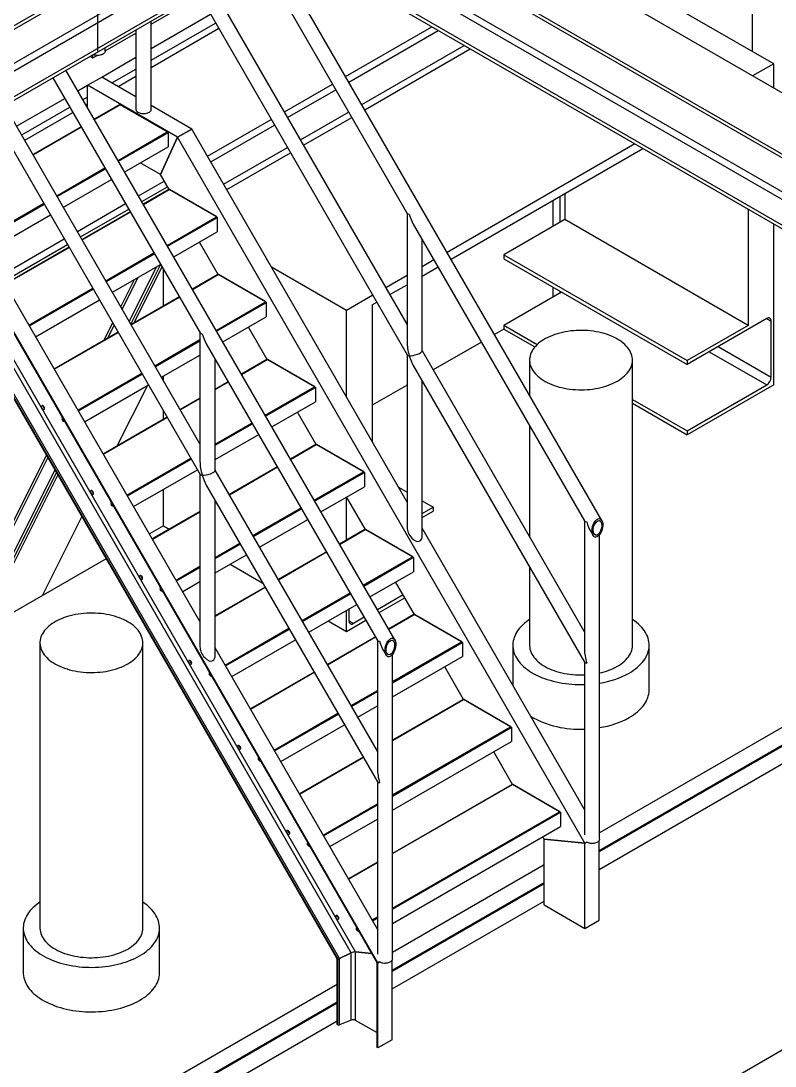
# Model space of a CAD drawing. Header units: inches. Extents: x -1490 to 2215, y -1057 to 1547.
# Drawn here: x -1146.5 to -1081.1, y 1241 to 1331.6 of the extents above; entities that cross this region are included whole.
import ezdxf

# ---------------------------------------------------------------- set-up
doc = ezdxf.new("R2010")
doc.units = ezdxf.units.IN
doc.header["$MEASUREMENT"] = 0

msp = doc.modelspace()

# ---------------------------------------------------------------- linework, layer by layer
at = {"color": 7, "linetype": 'Continuous', "lineweight": 25}
for p, q in [((-1252.66, 1270.188), (-989.617, 1422.04)), ((-1252.197, 1270.129), (-989.797, 1421.609)), ((-1141.993, 1206.918), (-880.017, 1358.154)), ((-1008.709, 1283.861), (-1118.489, 1347.236)), ((-1013.302, 1281.21), (-1123.081, 1344.584)), ((-1013.585, 1281.047), (-1123.081, 1344.258)), ((-1083.061, 1328.907), (-1083.061, 1343.242)), ((-1246.316, 1270.58), (-1123.081, 1341.722)), ((-1246.316, 1269.927), (-1122.798, 1341.232)), ((-1245.039, 1268.44), (-1120.872, 1340.12)), ((-1016.134, 1279.575), (-1120.872, 1340.038)), ((-1244.756, 1268.276), (-1120.967, 1339.738)), ((-1016.7, 1279.248), (-1121.154, 1339.548)), ((-1018.627, 1278.136), (-1123.081, 1338.436)), ((-1096.118, 1288.287), (-1124.609, 1337.635)), ((-1018.91, 1277.973), (-1123.081, 1338.109)), ((-1125.748, 1336.978), (-1112.987, 1314.876)), ((-1081.218, 1327.842), (-1095.478, 1336.075)), ((-1135.174, 1331.262), (-1131.547, 1333.356)), ((-1112.997, 1305.274), (-1129.347, 1333.594)), ((-1135.174, 1329.163), (-1130.024, 1332.136)), ((-1130.329, 1332.664), (-1112.987, 1302.628)), ((-1135.174, 1323.885), (-1135.174, 1331.536)), ((-1135.174, 1328.142), (-1129.582, 1331.37)), ((-1135.174, 1328.142), (-1129.582, 1331.37)), ((-1118.32, 1326.742), (-1110.855, 1331.051)), ((-1139.161, 1328.961), (-1136.489, 1330.503)), ((-1136.489, 1330.777), (-1136.489, 1323.885)), ((-1135.174, 1327.529), (-1129.317, 1330.911)), ((-1118.037, 1326.252), (-1110.289, 1330.725)), ((-1139.161, 1328.939), (-1139.161, 1329.235)), ((-1116.916, 1324.311), (-1108.048, 1329.431)), ((-1140.387, 1328.457), (-1140.387, 1328.527)), ((-1140.387, 1328.457), (-1140.21, 1328.355)), ((-1140.21, 1328.355), (-1140.21, 1328.629)), ((-1140.21, 1328.355), (-1139.854, 1328.56)), ((-1139.456, 1326.691), (-1136.489, 1328.403)), ((-1116.651, 1323.852), (-1107.517, 1329.124)), ((-1138.572, 1326.181), (-1136.489, 1327.383)), ((-1138.572, 1326.181), (-1136.489, 1327.383)), ((-1081.218, 1327.842), (-1083.056, 1326.781)), ((-1081.218, 1325.72), (-1081.218, 1327.842)), ((-1143.689, 1326.621), (-1130.928, 1304.519)), ((-1114.058, 1277.93), (-1142.55, 1327.278)), ((-1140.693, 1325.977), (-1139.456, 1326.691)), ((-1136.489, 1324.978), (-1139.456, 1326.691)), ((-1138.041, 1325.874), (-1136.489, 1326.77)), ((-1141.522, 1325.498), (-1140.693, 1325.977)), ((-1140.693, 1324.063), (-1140.693, 1325.977)), ((-1132.89, 1321.472), (-1140.693, 1325.977)), ((-1123.623, 1323.68), (-1119.459, 1326.084)), ((-1123.341, 1323.19), (-1119.176, 1325.594)), ((-1146.826, 1322.436), (-1142.661, 1324.841)), ((-1141.08, 1324.733), (-1140.693, 1324.956)), ((-1141.08, 1324.733), (-1140.693, 1324.956)), ((-1146.384, 1321.671), (-1142.219, 1324.075)), ((-1146.384, 1321.671), (-1142.219, 1324.075)), ((-1140.815, 1324.273), (-1140.693, 1324.343)), ((-1137.894, 1324.299), (-1140.096, 1323.028)), ((-1140.087, 1323.013), (-1137.865, 1324.296)), ((-1133.771, 1321.933), (-1137.865, 1324.296)), ((-1133.742, 1321.936), (-1137.836, 1324.299)), ((-1131.652, 1322.186), (-1135.174, 1324.219)), ((-1130.938, 1294.917), (-1147.288, 1323.237)), ((-1146.119, 1321.211), (-1141.954, 1323.616)), ((-1130.292, 1319.83), (-1124.762, 1323.023)), ((-1122.22, 1321.249), (-1118.055, 1323.653)), ((-1121.955, 1320.79), (-1117.79, 1323.194)), ((-1148.27, 1322.307), (-1130.928, 1292.271)), ((-1141.235, 1322.371), (-1145.4, 1319.966)), ((-1145.391, 1319.952), (-1141.226, 1322.356)), ((-1138.041, 1319.468), (-1133.771, 1321.933)), ((-1132.89, 1321.472), (-1131.652, 1322.186)), ((-1131.652, 1322.186), (-1132.89, 1321.472)), ((-1112.997, 1289.874), (-1131.652, 1322.186)), ((-1130.009, 1319.34), (-1124.479, 1322.533)), ((-1138, 1319.397), (-1133.73, 1321.862)), ((-1134.354, 1318.235), (-1132.89, 1321.472)), ((-1132.89, 1321.472), (-1134.354, 1318.235)), ((-1133.742, 1321.903), (-1133.73, 1321.909)), ((-1133.734, 1321.884), (-1133.709, 1321.898)), ((-1133.73, 1321.909), (-1133.73, 1321.886)), ((-1133.73, 1321.862), (-1133.689, 1321.886)), ((-1133.709, 1321.898), (-1133.689, 1321.886)), ((-1133.689, 1321.886), (-1133.689, 1320.647)), ((-1097.581, 1260.315), (-1132.89, 1321.472)), ((-1137.463, 1318.468), (-1133.689, 1320.647)), ((-1128.889, 1317.399), (-1123.359, 1320.592)), ((-1128.624, 1316.94), (-1123.094, 1320.132)), ((-1093.257, 1320.892), (-1109.522, 1311.503)), ((-1109.174, 1310.9), (-1092.561, 1320.49)), ((-1134.354, 1318.235), (-1136.111, 1319.249)), ((-1143.344, 1316.406), (-1139.18, 1318.811)), ((-1143.303, 1316.335), (-1139.139, 1318.74)), ((-1142.767, 1315.407), (-1138.602, 1317.811)), ((-1136.26, 1316.385), (-1134.03, 1317.673)), ((-1133.606, 1316.939), (-1134.354, 1318.235)), ((-1135.978, 1315.895), (-1133.747, 1317.183)), ((-1133.644, 1316.938), (-1135.846, 1315.667)), ((-1135.837, 1315.652), (-1133.615, 1316.935)), ((-1129.521, 1314.572), (-1133.615, 1316.935)), ((-1129.492, 1314.575), (-1133.586, 1316.938)), ((-1099.313, 1316.593), (-1099.313, 1314.339)), ((-1150.392, 1312.338), (-1144.483, 1315.749)), ((-1150.351, 1312.267), (-1144.442, 1315.678)), ((-1141.564, 1313.323), (-1137.399, 1315.727)), ((-1100.343, 1313.745), (-1100.343, 1315.998)), ((-1099.738, 1314.094), (-1099.738, 1316.347)), ((-1149.436, 1311.557), (-1143.906, 1314.749)), ((-1141.281, 1312.833), (-1137.116, 1315.238)), ((-1136.985, 1315.009), (-1141.15, 1312.605)), ((-1141.141, 1312.59), (-1136.976, 1314.995)), ((-1112.997, 1314.892), (-1112.997, 1303.737)), ((-1083.445, 1315.228), (-1083.445, 1305.179)), ((-1133.791, 1312.107), (-1129.521, 1314.572)), ((-1133.75, 1312.036), (-1129.48, 1314.501)), ((-1129.492, 1314.541), (-1129.48, 1314.548)), ((-1129.484, 1314.522), (-1129.459, 1314.536)), ((-1129.48, 1314.548), (-1129.48, 1314.525)), ((-1129.48, 1314.501), (-1129.439, 1314.525)), ((-1129.459, 1314.536), (-1129.439, 1314.525)), ((-1129.439, 1314.525), (-1129.439, 1313.286)), ((-1112.451, 1313.946), (-1097.61, 1288.242)), ((-1099.313, 1314.339), (-1104.603, 1311.286)), ((-1083.445, 1305.179), (-1099.313, 1314.339)), ((-1081.218, 1300.035), (-1081.218, 1313.942)), ((-1133.213, 1311.107), (-1129.439, 1313.286)), ((-1148.233, 1309.473), (-1142.703, 1312.666)), ((-1147.95, 1308.983), (-1142.42, 1312.176)), ((-1129.356, 1309.578), (-1130.983, 1312.395)), ((-1111.682, 1302.978), (-1111.682, 1312.615)), ((-1115.522, 1249.958), (-1150.831, 1311.115)), ((-1130.938, 1279.517), (-1149.593, 1311.829)), ((-1142.288, 1311.948), (-1147.818, 1308.755)), ((-1147.81, 1308.741), (-1142.28, 1311.933)), ((-1139.094, 1309.045), (-1134.93, 1311.45)), ((-1139.053, 1308.974), (-1134.889, 1311.379)), ((-1104.603, 1311.286), (-1088.734, 1302.125)), ((-1104.603, 1311.286), (-1104.603, 1310.948)), ((-1150.863, 1311.019), (-1115.621, 1249.977)), ((-1115.59, 1249.965), (-1150.859, 1311.052)), ((-1138.517, 1308.045), (-1134.352, 1310.45)), ((-1134.702, 1310.248), (-1137.065, 1305.53)), ((-1134.371, 1310.439), (-1136.939, 1305.312)), ((-1134.237, 1310.25), (-1136.682, 1305.369)), ((-1118.244, 1306.468), (-1124.744, 1310.221)), ((-1110.66, 1310.846), (-1111.682, 1310.256)), ((-1111.682, 1309.452), (-1110.312, 1310.243)), ((-1104.603, 1310.948), (-1088.734, 1301.788)), ((-1136.317, 1309.315), (-1137.68, 1306.595)), ((-1134.112, 1306.853), (-1134.112, 1310.033)), ((-1129.394, 1309.577), (-1131.596, 1308.306)), ((-1131.587, 1308.291), (-1129.365, 1309.574)), ((-1125.271, 1307.211), (-1129.365, 1309.574)), ((-1125.242, 1307.214), (-1129.336, 1309.577)), ((-1112.997, 1309.497), (-1114.825, 1308.441)), ((-1117.836, 1250.817), (-1151.243, 1308.681)), ((-1117.462, 1250.896), (-1150.988, 1308.965)), ((-1145.763, 1305.195), (-1140.233, 1308.388)), ((-1136.648, 1309.124), (-1137.806, 1306.813)), ((-1114.477, 1307.838), (-1112.997, 1308.693)), ((-1100.343, 1307.653), (-1100.343, 1308.489)), ((-1119.057, 1250.308), (-1152.295, 1307.878)), ((-1118.989, 1250.301), (-1152.267, 1307.94)), ((-1118.847, 1250.331), (-1152.17, 1308.048)), ((-1145.722, 1305.124), (-1140.192, 1308.317)), ((-1132.735, 1307.648), (-1136.9, 1305.244)), ((-1136.891, 1305.229), (-1132.726, 1307.633)), ((-1115.964, 1307.784), (-1118.244, 1306.468)), ((-1104.603, 1305.194), (-1099.619, 1308.071)), ((-1099.738, 1308.002), (-1099.738, 1308.14)), ((-1145.186, 1304.196), (-1139.656, 1307.388)), ((-1129.541, 1304.746), (-1125.271, 1307.211)), ((-1129.5, 1304.675), (-1125.23, 1307.14)), ((-1125.242, 1307.18), (-1125.23, 1307.187)), ((-1125.234, 1307.161), (-1125.209, 1307.175)), ((-1125.23, 1307.187), (-1125.23, 1307.163)), ((-1125.23, 1307.14), (-1125.189, 1307.163)), ((-1125.209, 1307.175), (-1125.189, 1307.163)), ((-1125.189, 1307.163), (-1125.189, 1305.925)), ((-1116.016, 1306.95), (-1115.616, 1307.181)), ((-1116.016, 1306.95), (-1116.016, 1295.104)), ((-1128.963, 1303.746), (-1125.189, 1305.925)), ((-1118.244, 1298.961), (-1118.244, 1306.468)), ((-1081.83, 1305.773), (-1088.734, 1301.788)), ((-1081.83, 1305.773), (-1081.441, 1305.548)), ((-1138.511, 1305.405), (-1139.281, 1303.869)), ((-1138.385, 1305.187), (-1138.95, 1304.06)), ((-1125.106, 1302.217), (-1126.733, 1305.034)), ((-1104.603, 1304.856), (-1105.414, 1304.388)), ((-1104.603, 1305.194), (-1101.711, 1303.525)), ((-1104.603, 1305.194), (-1104.603, 1304.856)), ((-1104.603, 1304.856), (-1101.92, 1303.308)), ((-1083.445, 1305.179), (-1088.734, 1302.125)), ((-1081.441, 1300.694), (-1081.441, 1305.548)), ((-1138.038, 1304.586), (-1143.568, 1301.394)), ((-1143.56, 1301.379), (-1138.03, 1304.572)), ((-1134.844, 1301.684), (-1130.938, 1303.939)), ((-1134.803, 1301.613), (-1130.938, 1303.845)), ((-1130.938, 1304.535), (-1130.938, 1293.38)), ((-1130.391, 1303.589), (-1115.551, 1277.885)), ((-1097.62, 1278.64), (-1111.682, 1302.997)), ((-1106.553, 1303.731), (-1110.717, 1301.326)), ((-1086.035, 1303.346), (-1081.441, 1300.694)), ((-1134.267, 1300.684), (-1130.938, 1302.606)), ((-1129.623, 1292.621), (-1129.623, 1302.258)), ((-1125.144, 1302.216), (-1127.346, 1300.944)), ((-1127.337, 1300.93), (-1125.115, 1302.213)), ((-1121.021, 1299.849), (-1125.115, 1302.213)), ((-1120.992, 1299.852), (-1125.086, 1302.216)), ((-1112.997, 1302.644), (-1112.997, 1287.686)), ((-1102.379, 1302.169), (-1102.379, 1299.133)), ((-1093.462, 1277.465), (-1093.462, 1302.169)), ((-1088.734, 1302.125), (-1088.734, 1301.788)), ((-1086.814, 1302.896), (-1081.83, 1300.019)), ((-1112.451, 1301.698), (-1097.61, 1275.994)), ((-1141.513, 1297.834), (-1135.983, 1301.027)), ((-1141.472, 1297.763), (-1135.942, 1300.956)), ((-1134.112, 1300.415), (-1134.112, 1300.774)), ((-1128.485, 1300.287), (-1129.623, 1299.63)), ((-1129.623, 1299.61), (-1128.476, 1300.272)), ((-1111.682, 1286.927), (-1111.682, 1300.367)), ((-1140.936, 1296.834), (-1135.406, 1300.027)), ((-1135.497, 1299.974), (-1138.13, 1294.719)), ((-1125.291, 1297.385), (-1121.021, 1299.849)), ((-1125.25, 1297.314), (-1120.98, 1299.778)), ((-1120.992, 1299.819), (-1120.98, 1299.826)), ((-1120.984, 1299.8), (-1120.959, 1299.814)), ((-1120.98, 1299.826), (-1120.98, 1299.802)), ((-1120.98, 1299.778), (-1120.939, 1299.802)), ((-1120.959, 1299.814), (-1120.939, 1299.802)), ((-1120.939, 1299.802), (-1120.939, 1298.564)), ((-1112.997, 1300.01), (-1116.016, 1298.267)), ((-1081.218, 1300.035), (-1088.734, 1295.696)), ((-1088.734, 1296.033), (-1081.83, 1300.019)), ((-1130.938, 1298.871), (-1132.65, 1297.883)), ((-1132.641, 1297.868), (-1130.938, 1298.851)), ((-1124.713, 1296.385), (-1120.939, 1298.564)), ((-1093.462, 1298.763), (-1088.734, 1296.033)), ((-1093.462, 1298.425), (-1088.734, 1295.696)), ((-1134.112, 1297.039), (-1134.112, 1297.785)), ((-1120.856, 1294.855), (-1122.483, 1297.672)), ((-1133.788, 1297.225), (-1139.318, 1294.033)), ((-1139.31, 1294.018), (-1133.78, 1297.21)), ((-1129.623, 1294.884), (-1126.43, 1296.727)), ((-1129.623, 1294.789), (-1126.389, 1296.656)), ((-1129.623, 1293.551), (-1125.852, 1295.727)), ((-1102.379, 1296.503), (-1102.379, 1286.884)), ((-1088.734, 1296.033), (-1088.734, 1295.696)), ((-1120.894, 1294.854), (-1123.096, 1293.583)), ((-1123.087, 1293.568), (-1120.865, 1294.852)), ((-1116.771, 1292.488), (-1120.865, 1294.852)), ((-1116.742, 1292.491), (-1120.836, 1294.854)), ((-1144.252, 1293.946), (-1149.1, 1284.269)), ((-1144.126, 1293.728), (-1149.1, 1283.799)), ((-1137.263, 1290.473), (-1131.733, 1293.665)), ((-1137.222, 1290.402), (-1131.692, 1293.594)), ((-1143.511, 1292.663), (-1149.1, 1281.506)), ((-1143.385, 1292.445), (-1149.1, 1281.037)), ((-1143.263, 1292.234), (-1149.1, 1280.582)), ((-1136.686, 1289.473), (-1131.156, 1292.665)), ((-1130.938, 1292.287), (-1130.938, 1277.329)), ((-1115.56, 1268.283), (-1129.623, 1292.64)), ((-1124.235, 1292.926), (-1128.4, 1290.521)), ((-1128.391, 1290.507), (-1124.226, 1292.911)), ((-1121.041, 1290.023), (-1116.771, 1292.488)), ((-1121, 1289.952), (-1116.73, 1292.417)), ((-1116.742, 1292.458), (-1116.73, 1292.465)), ((-1116.734, 1292.439), (-1116.709, 1292.453)), ((-1116.73, 1292.465), (-1116.73, 1292.441)), ((-1116.73, 1292.417), (-1116.689, 1292.441)), ((-1116.709, 1292.453), (-1116.689, 1292.441)), ((-1116.689, 1292.441), (-1116.689, 1291.202)), ((-1130.391, 1291.341), (-1115.551, 1265.637)), ((-1120.463, 1289.023), (-1116.689, 1291.202)), ((-1113.747, 1291.172), (-1112.997, 1290.74)), ((-1096.343, 1259.681), (-1041.784, 1291.177)), ((-1043.099, 1291.936), (-1096.305, 1261.221)), ((-1140.163, 1290.661), (-1140.164, 1290.659)), ((-1134.112, 1287.821), (-1134.112, 1290.959)), ((-1118.244, 1286.57), (-1118.244, 1290.305)), ((-1116.606, 1287.494), (-1118.233, 1290.311)), ((-1041.685, 1291.12), (-1096.343, 1259.566)), ((-1129.623, 1276.57), (-1129.623, 1290.01)), ((-1129.538, 1289.864), (-1129.623, 1289.815)), ((-1129.623, 1289.796), (-1129.53, 1289.849)), ((-1126.344, 1286.962), (-1122.18, 1289.366)), ((-1111.682, 1289.98), (-1110.727, 1289.429)), ((-1111.682, 1288.878), (-1110.727, 1289.429)), ((-1110.727, 1289.429), (-1110.727, 1289.092)), ((-1096.343, 1258.048), (-1041.405, 1289.763)), ((-1141.181, 1288.628), (-1144.626, 1281.751)), ((-1130.938, 1289.056), (-1135.068, 1286.672)), ((-1135.06, 1286.657), (-1130.938, 1289.037)), ((-1126.303, 1286.891), (-1122.139, 1289.295)), ((-1111.682, 1288.54), (-1110.727, 1289.092)), ((-1134.112, 1287.821), (-1135.327, 1287.119)), ((-1134.112, 1287.821), (-1133.594, 1287.522)), ((-1125.767, 1285.962), (-1121.602, 1288.366)), ((-1097.62, 1263.24), (-1111.682, 1287.596)), ((-1097.62, 1288.258), (-1097.62, 1277.103)), ((-1116.644, 1287.493), (-1118.846, 1286.222)), ((-1118.837, 1286.207), (-1116.615, 1287.49)), ((-1112.521, 1285.127), (-1116.615, 1287.49)), ((-1112.492, 1285.13), (-1116.586, 1287.493)), ((-1097.073, 1287.312), (-1096.877, 1286.972)), ((-1096.305, 1260.672), (-1096.305, 1287.049)), ((-1129.623, 1285.069), (-1127.483, 1286.304)), ((-1129.623, 1284.974), (-1127.442, 1286.233)), ((-1139.065, 1284.962), (-1149.1, 1279.168)), ((-1129.623, 1283.736), (-1126.906, 1285.304)), ((-1119.985, 1285.564), (-1124.15, 1283.16)), ((-1124.141, 1283.145), (-1119.976, 1285.55)), ((-1116.791, 1282.662), (-1112.521, 1285.127)), ((-1116.75, 1282.591), (-1112.48, 1285.056)), ((-1112.492, 1285.096), (-1112.48, 1285.103)), ((-1112.484, 1285.078), (-1112.459, 1285.092)), ((-1112.48, 1285.103), (-1112.48, 1285.08)), ((-1112.48, 1285.056), (-1112.439, 1285.08)), ((-1112.459, 1285.092), (-1112.439, 1285.08)), ((-1112.439, 1285.08), (-1112.439, 1283.841)), ((-1133.013, 1283.112), (-1130.938, 1284.31)), ((-1132.972, 1283.041), (-1130.938, 1284.215)), ((-1128.329, 1284.483), (-1125.483, 1282.84)), ((-1102.379, 1284.254), (-1102.379, 1277.465)), ((-1116.213, 1281.662), (-1112.439, 1283.841)), ((-1132.436, 1282.112), (-1130.938, 1282.977)), ((-1125.288, 1282.503), (-1129.623, 1280.001)), ((-1129.623, 1279.981), (-1125.28, 1282.488)), ((-1112.356, 1280.133), (-1113.983, 1282.95)), ((-1122.094, 1279.6), (-1117.93, 1282.005)), ((-1122.053, 1279.529), (-1117.889, 1281.934)), ((-1113.337, 1281.831), (-1115.567, 1280.543)), ((-1115.421, 1280.29), (-1113.19, 1281.578)), ((-1121.517, 1278.6), (-1117.352, 1281.005)), ((-1118.244, 1278.661), (-1118.244, 1280.49)), ((-1118.021, 1279.577), (-1118.021, 1280.619)), ((-1119.828, 1279.575), (-1118.244, 1278.661)), ((-1118.244, 1278.661), (-1116.56, 1279.633)), ((-1118.021, 1279.577), (-1117.631, 1279.352)), ((-1116.706, 1279.886), (-1117.631, 1279.352)), ((-1112.394, 1280.132), (-1114.596, 1278.861)), ((-1114.587, 1278.846), (-1112.365, 1280.129)), ((-1108.271, 1277.766), (-1112.365, 1280.129)), ((-1108.242, 1277.769), (-1112.336, 1280.132)), ((-1128.763, 1275.751), (-1123.233, 1278.943)), ((-1128.722, 1275.68), (-1123.192, 1278.872)), ((-1144.806, 1277.677), (-1144.806, 1252.973)), ((-1135.889, 1252.973), (-1135.889, 1277.677)), ((-1128.186, 1274.751), (-1122.656, 1277.943)), ((-1115.735, 1278.203), (-1119.9, 1275.799)), ((-1119.891, 1275.784), (-1115.726, 1278.189)), ((-1115.56, 1277.901), (-1115.56, 1266.746)), ((-1114.245, 1274.317), (-1108.271, 1277.766)), ((-1114.245, 1274.222), (-1108.23, 1277.695)), ((-1108.242, 1277.735), (-1108.23, 1277.742)), ((-1108.234, 1277.716), (-1108.209, 1277.73)), ((-1108.23, 1277.742), (-1108.23, 1277.718)), ((-1108.23, 1277.695), (-1108.189, 1277.718)), ((-1108.209, 1277.73), (-1108.189, 1277.718)), ((-1108.189, 1277.718), (-1108.189, 1276.48)), ((-1115.56, 1252.883), (-1129.623, 1277.239)), ((-1115.014, 1276.955), (-1114.818, 1276.615)), ((-1114.245, 1250.315), (-1114.245, 1276.692)), ((-1103.826, 1277.465), (-1103.826, 1273.99)), ((-1092.015, 1273.608), (-1092.015, 1277.465)), ((-1114.245, 1272.984), (-1108.189, 1276.48)), ((-1097.62, 1276.01), (-1097.62, 1261.052)), ((-1121.038, 1275.141), (-1126.568, 1271.949)), ((-1126.56, 1271.934), (-1121.03, 1275.127)), ((-1108.106, 1272.772), (-1109.733, 1275.589)), ((-1117.844, 1272.239), (-1115.56, 1273.558)), ((-1117.803, 1272.168), (-1115.56, 1273.463)), ((-1117.267, 1271.239), (-1115.56, 1272.225)), ((-1108.144, 1272.771), (-1114.245, 1269.248)), ((-1114.245, 1269.229), (-1108.115, 1272.768)), ((-1104.021, 1270.405), (-1108.115, 1272.768)), ((-1103.992, 1270.407), (-1108.086, 1272.771)), ((-1124.513, 1268.389), (-1118.983, 1271.582)), ((-1124.472, 1268.318), (-1118.942, 1271.511)), ((-1123.936, 1267.389), (-1118.406, 1270.582)), ((-1114.245, 1264.502), (-1104.021, 1270.405)), ((-1114.245, 1264.407), (-1103.98, 1270.334)), ((-1103.992, 1270.374), (-1103.98, 1270.381)), ((-1103.984, 1270.355), (-1103.959, 1270.369)), ((-1103.98, 1270.381), (-1103.98, 1270.357)), ((-1103.98, 1270.334), (-1103.939, 1270.357)), ((-1103.959, 1270.369), (-1103.939, 1270.357)), ((-1103.939, 1270.357), (-1103.939, 1269.119)), ((-1114.245, 1263.169), (-1103.939, 1269.119)), ((-1116.788, 1267.78), (-1122.318, 1264.588)), ((-1122.31, 1264.573), (-1116.78, 1267.766)), ((-1115.56, 1268.489), (-1115.65, 1268.438)), ((-1115.641, 1268.423), (-1115.56, 1268.47)), ((-1103.856, 1265.411), (-1105.483, 1268.227)), ((-1115.56, 1265.653), (-1115.56, 1250.695)), ((-1103.894, 1265.41), (-1114.245, 1259.434)), ((-1114.245, 1259.414), (-1103.865, 1265.407)), ((-1099.771, 1263.043), (-1103.865, 1265.407)), ((-1099.742, 1263.046), (-1103.836, 1265.41)), ((-1120.263, 1261.028), (-1115.56, 1263.743)), ((-1120.222, 1260.957), (-1115.56, 1263.648)), ((-1119.686, 1260.028), (-1115.56, 1262.41)), ((-1114.245, 1254.688), (-1099.771, 1263.043)), ((-1114.245, 1254.593), (-1099.73, 1262.972)), ((-1099.742, 1263.013), (-1099.73, 1263.02)), ((-1099.734, 1262.994), (-1099.709, 1263.008)), ((-1099.73, 1263.02), (-1099.73, 1262.996)), ((-1099.73, 1262.972), (-1099.689, 1262.996)), ((-1099.709, 1263.008), (-1099.689, 1262.996)), ((-1099.689, 1262.996), (-1099.689, 1261.758)), ((-1114.245, 1253.354), (-1099.689, 1261.758)), ((-1101.116, 1260.665), (-1101.233, 1260.866)), ((-1101.116, 1260.665), (-1097.581, 1260.315)), ((-1101.116, 1254.978), (-1101.116, 1260.665)), ((-1097.581, 1260.315), (-1101.116, 1260.665)), ((-1097.581, 1260.315), (-1097.427, 1260.404)), ((-1097.427, 1260.404), (-1097.581, 1260.315)), ((-1096.343, 1253.651), (-1096.343, 1260.544)), ((-1097.581, 1252.937), (-1097.581, 1260.315)), ((-1115.56, 1258.675), (-1118.068, 1257.227)), ((-1118.06, 1257.212), (-1115.56, 1258.655)), ((-1101.116, 1258.444), (-1114.245, 1250.864)), ((-1114.284, 1249.324), (-1101.116, 1256.925)), ((-1101.116, 1256.811), (-1114.284, 1249.209)), ((-1114.284, 1247.691), (-1101.116, 1255.292)), ((-1101.116, 1254.978), (-1097.581, 1252.937)), ((-1116.013, 1253.667), (-1115.56, 1253.928)), ((-1115.972, 1253.596), (-1115.56, 1253.834)), ((-1097.581, 1252.937), (-1096.343, 1253.651)), ((-1146.253, 1252.973), (-1146.253, 1249.115)), ((-1134.442, 1249.115), (-1134.442, 1252.973)), ((-1118.847, 1250.331), (-1117.836, 1250.817)), ((-1117.836, 1250.817), (-1118.847, 1250.331)), ((-1117.836, 1244.992), (-1117.836, 1250.817)), ((-1117.462, 1250.896), (-1116.072, 1250.758)), ((-1117.462, 1244.974), (-1117.462, 1250.896)), ((-1116.072, 1250.758), (-1117.462, 1250.896)), ((-1119.057, 1250.308), (-1118.989, 1250.301)), ((-1119.057, 1244.621), (-1119.057, 1250.308)), ((-1118.989, 1250.301), (-1119.057, 1250.308)), ((-1118.989, 1244.581), (-1118.989, 1250.301)), ((-1118.847, 1244.575), (-1118.847, 1250.331)), ((-1115.622, 1249.98), (-1115.622, 1242.664)), ((-1115.59, 1242.619), (-1115.59, 1249.965)), ((-1115.59, 1249.965), (-1115.522, 1249.958)), ((-1115.522, 1249.958), (-1115.59, 1249.965)), ((-1115.522, 1249.958), (-1115.368, 1250.047)), ((-1115.368, 1250.047), (-1115.522, 1249.958)), ((-1115.522, 1242.58), (-1115.522, 1249.958)), ((-1114.284, 1243.294), (-1114.284, 1250.187)), ((-1119.057, 1248.087), (-1164.187, 1222.034)), ((-1163.105, 1221.14), (-1119.057, 1246.568)), ((-1119.057, 1246.454), (-1163.005, 1221.083)), ((-1117.836, 1244.992), (-1118.847, 1244.575)), ((-1115.622, 1243.912), (-1117.462, 1244.974)), ((-1161.69, 1220.324), (-1119.057, 1244.935)), ((-1118.989, 1244.581), (-1119.057, 1244.621)), ((-1114.284, 1243.294), (-1115.522, 1242.58)), ((-1115.522, 1242.58), (-1115.59, 1242.619))]:
    msp.add_line(p, q, dxfattribs=at)
at = {"color": 7, "linetype": 'Continuous'}
msp.add_line((-1139.818, 1363.234), (-1139.818, 1328.939), dxfattribs=at)
at = {"color": 7, "linetype": 'Continuous', "lineweight": 25, "flags": 128}
for points in [[(-1139.161, 1328.939), (-1139.163, 1328.905), (-1139.179, 1328.85), (-1139.208, 1328.797), (-1139.251, 1328.748), (-1139.305, 1328.702), (-1139.37, 1328.661), (-1139.445, 1328.627), (-1139.528, 1328.599), (-1139.617, 1328.578), (-1139.71, 1328.565), (-1139.806, 1328.56), (-1139.902, 1328.563), (-1139.996, 1328.574), (-1140.086, 1328.593), (-1140.171, 1328.619), (-1140.205, 1328.632)], [(-1135.174, 1323.885), (-1135.174, 1323.878), (-1135.183, 1323.822), (-1135.206, 1323.769), (-1135.242, 1323.717), (-1135.29, 1323.669), (-1135.35, 1323.626), (-1135.421, 1323.588), (-1135.5, 1323.557), (-1135.586, 1323.533), (-1135.677, 1323.516), (-1135.772, 1323.507), (-1135.868, 1323.506), (-1135.963, 1323.513), (-1136.055, 1323.528), (-1136.143, 1323.55), (-1136.224, 1323.58), (-1136.297, 1323.616)], [(-1094.768, 1300.349), (-1094.598, 1300.453), (-1094.438, 1300.563), (-1094.288, 1300.677), (-1094.15, 1300.796), (-1094.024, 1300.919), (-1093.909, 1301.046), (-1093.808, 1301.176), (-1093.718, 1301.31), (-1093.642, 1301.446), (-1093.579, 1301.584), (-1093.529, 1301.724), (-1093.493, 1301.866), (-1093.471, 1302.009), (-1093.462, 1302.152), (-1093.467, 1302.295), (-1093.486, 1302.437), (-1093.519, 1302.579), (-1093.565, 1302.72), (-1093.625, 1302.859), (-1093.698, 1302.995), (-1093.784, 1303.13), (-1093.883, 1303.261), (-1093.994, 1303.389), (-1094.118, 1303.513), (-1094.253, 1303.633), (-1094.399, 1303.748), (-1094.557, 1303.859), (-1094.725, 1303.964), (-1094.902, 1304.064), (-1095.089, 1304.158), (-1095.285, 1304.245), (-1095.489, 1304.327), (-1095.7, 1304.401), (-1095.919, 1304.469), (-1096.143, 1304.53), (-1096.373, 1304.583), (-1096.608, 1304.629), (-1096.847, 1304.668), (-1097.089, 1304.698), (-1097.334, 1304.721), (-1097.58, 1304.736), (-1097.828, 1304.743), (-1098.076, 1304.742), (-1098.323, 1304.733), (-1098.569, 1304.716), (-1098.813, 1304.691), (-1099.055, 1304.659), (-1099.293, 1304.618), (-1099.526, 1304.571), (-1099.755, 1304.515), (-1099.978, 1304.453), (-1100.195, 1304.383), (-1100.404, 1304.307), (-1100.606, 1304.224), (-1100.8, 1304.135), (-1100.985, 1304.039), (-1101.16, 1303.938), (-1101.325, 1303.832), (-1101.48, 1303.72), (-1101.624, 1303.603), (-1101.756, 1303.482), (-1101.876, 1303.357), (-1101.985, 1303.228), (-1102.08, 1303.096), (-1102.163, 1302.961), (-1102.233, 1302.824), (-1102.289, 1302.685), (-1102.332, 1302.544), (-1102.361, 1302.402), (-1102.377, 1302.259), (-1102.379, 1302.116), (-1102.366, 1301.973), (-1102.341, 1301.83), (-1102.301, 1301.689), (-1102.248, 1301.549), (-1102.182, 1301.412), (-1102.102, 1301.276), (-1102.01, 1301.143), (-1101.905, 1301.014), (-1101.787, 1300.888), (-1101.658, 1300.766), (-1101.517, 1300.648), (-1101.365, 1300.535), (-1101.202, 1300.427), (-1101.029, 1300.324), (-1100.847, 1300.227), (-1100.656, 1300.136), (-1100.456, 1300.052), (-1100.248, 1299.974), (-1100.033, 1299.903), (-1099.811, 1299.838), (-1099.584, 1299.781), (-1099.352, 1299.732), (-1099.115, 1299.689), (-1098.874, 1299.655), (-1098.631, 1299.628), (-1098.385, 1299.609), (-1098.138, 1299.599), (-1097.89, 1299.596), (-1097.642, 1299.601), (-1097.395, 1299.613), (-1097.15, 1299.634), (-1096.907, 1299.663), (-1096.667, 1299.699), (-1096.432, 1299.743), (-1096.2, 1299.795), (-1095.974, 1299.854), (-1095.754, 1299.92), (-1095.541, 1299.993), (-1095.335, 1300.072), (-1095.137, 1300.159), (-1094.948, 1300.251), (-1094.768, 1300.349)], [(-1144.542, 1297.912), (-1144.507, 1297.897), (-1144.474, 1297.895), (-1144.446, 1297.905), (-1144.425, 1297.927), (-1144.413, 1297.959), (-1144.41, 1297.999), (-1144.418, 1298.044), (-1144.434, 1298.091), (-1144.459, 1298.136), (-1144.49, 1298.175), (-1144.524, 1298.207), (-1144.561, 1298.227), (-1144.595, 1298.236), (-1144.626, 1298.232), (-1144.651, 1298.216), (-1144.667, 1298.189), (-1144.675, 1298.152), (-1144.672, 1298.109), (-1144.66, 1298.063), (-1144.639, 1298.017), (-1144.611, 1297.974), (-1144.578, 1297.939), (-1144.542, 1297.912)], [(-1140.292, 1290.551), (-1140.257, 1290.536), (-1140.224, 1290.533), (-1140.196, 1290.544), (-1140.175, 1290.566), (-1140.163, 1290.598), (-1140.16, 1290.638), (-1140.168, 1290.683), (-1140.184, 1290.73), (-1140.209, 1290.775), (-1140.24, 1290.814), (-1140.274, 1290.845), (-1140.311, 1290.866), (-1140.345, 1290.875), (-1140.376, 1290.871), (-1140.401, 1290.855), (-1140.417, 1290.827), (-1140.425, 1290.791), (-1140.422, 1290.748), (-1140.41, 1290.702), (-1140.389, 1290.656), (-1140.361, 1290.613), (-1140.328, 1290.577), (-1140.292, 1290.551)], [(-1136.042, 1283.19), (-1136.007, 1283.175), (-1135.974, 1283.172), (-1135.946, 1283.182), (-1135.925, 1283.204), (-1135.913, 1283.237), (-1135.91, 1283.277), (-1135.918, 1283.322), (-1135.934, 1283.369), (-1135.959, 1283.413), (-1135.99, 1283.453), (-1136.024, 1283.484), (-1136.061, 1283.505), (-1136.095, 1283.514), (-1136.126, 1283.51), (-1136.151, 1283.494), (-1136.167, 1283.466), (-1136.175, 1283.43), (-1136.172, 1283.387), (-1136.16, 1283.34), (-1136.139, 1283.294), (-1136.111, 1283.252), (-1136.078, 1283.216), (-1136.042, 1283.19)], [(-1137.194, 1275.857), (-1137.024, 1275.961), (-1136.864, 1276.07), (-1136.715, 1276.185), (-1136.577, 1276.303), (-1136.45, 1276.427), (-1136.336, 1276.553), (-1136.234, 1276.684), (-1136.145, 1276.817), (-1136.068, 1276.954), (-1136.005, 1277.092), (-1135.956, 1277.232), (-1135.92, 1277.374), (-1135.897, 1277.516), (-1135.889, 1277.659), (-1135.894, 1277.802), (-1135.913, 1277.945), (-1135.945, 1278.087), (-1135.992, 1278.227), (-1136.051, 1278.366), (-1136.124, 1278.503), (-1136.21, 1278.637), (-1136.309, 1278.769), (-1136.421, 1278.896), (-1136.544, 1279.021), (-1136.679, 1279.14), (-1136.826, 1279.256), (-1136.983, 1279.366), (-1137.151, 1279.472), (-1137.329, 1279.572), (-1137.516, 1279.665), (-1137.711, 1279.753), (-1137.915, 1279.835), (-1138.127, 1279.909), (-1138.345, 1279.977), (-1138.57, 1280.038), (-1138.8, 1280.091), (-1139.034, 1280.137), (-1139.273, 1280.175), (-1139.515, 1280.206), (-1139.76, 1280.229), (-1140.007, 1280.244), (-1140.254, 1280.251), (-1140.502, 1280.25), (-1140.75, 1280.241), (-1140.996, 1280.224), (-1141.24, 1280.199), (-1141.481, 1280.166), (-1141.719, 1280.126), (-1141.953, 1280.078), (-1142.181, 1280.023), (-1142.404, 1279.961), (-1142.621, 1279.891), (-1142.831, 1279.815), (-1143.033, 1279.732), (-1143.226, 1279.643), (-1143.411, 1279.547), (-1143.586, 1279.446), (-1143.752, 1279.339), (-1143.906, 1279.227), (-1144.05, 1279.111), (-1144.182, 1278.99), (-1144.303, 1278.865), (-1144.411, 1278.736), (-1144.507, 1278.604), (-1144.59, 1278.469), (-1144.659, 1278.332), (-1144.716, 1278.192), (-1144.758, 1278.052), (-1144.788, 1277.909), (-1144.803, 1277.767), (-1144.805, 1277.624), (-1144.793, 1277.481), (-1144.767, 1277.338), (-1144.728, 1277.197), (-1144.675, 1277.057), (-1144.608, 1276.919), (-1144.529, 1276.784), (-1144.436, 1276.651), (-1144.331, 1276.521), (-1144.214, 1276.395), (-1144.084, 1276.273), (-1143.943, 1276.156), (-1143.791, 1276.043), (-1143.629, 1275.935), (-1143.456, 1275.832), (-1143.273, 1275.735), (-1143.082, 1275.644), (-1142.882, 1275.56), (-1142.674, 1275.482), (-1142.459, 1275.41), (-1142.238, 1275.346), (-1142.01, 1275.289), (-1141.778, 1275.239), (-1141.541, 1275.197), (-1141.3, 1275.163), (-1141.057, 1275.136), (-1140.811, 1275.117), (-1140.564, 1275.106), (-1140.316, 1275.103), (-1140.069, 1275.108), (-1139.822, 1275.121), (-1139.576, 1275.142), (-1139.334, 1275.171), (-1139.094, 1275.207), (-1138.858, 1275.251), (-1138.627, 1275.303), (-1138.401, 1275.361), (-1138.181, 1275.428), (-1137.968, 1275.5), (-1137.762, 1275.58), (-1137.564, 1275.666), (-1137.375, 1275.759), (-1137.194, 1275.857)], [(-1102.379, 1279.701), (-1102.48, 1279.632), (-1102.656, 1279.502), (-1102.821, 1279.368), (-1102.975, 1279.229), (-1103.116, 1279.086), (-1103.246, 1278.939), (-1103.363, 1278.789), (-1103.467, 1278.636), (-1103.559, 1278.48), (-1103.637, 1278.321), (-1103.702, 1278.161), (-1103.754, 1277.999), (-1103.791, 1277.835), (-1103.816, 1277.671), (-1103.826, 1277.507), (-1103.822, 1277.342), (-1103.805, 1277.177), (-1103.774, 1277.014), (-1103.73, 1276.851), (-1103.671, 1276.69), (-1103.6, 1276.53), (-1103.515, 1276.373), (-1103.417, 1276.218), (-1103.306, 1276.066), (-1103.183, 1275.918), (-1103.047, 1275.773), (-1102.899, 1275.632), (-1102.74, 1275.495), (-1102.57, 1275.363), (-1102.388, 1275.236), (-1102.196, 1275.114), (-1101.995, 1274.997), (-1101.783, 1274.886), (-1101.563, 1274.782), (-1101.334, 1274.683), (-1101.097, 1274.591), (-1100.853, 1274.506), (-1100.602, 1274.428), (-1100.345, 1274.356), (-1100.082, 1274.293), (-1099.813, 1274.236), (-1099.541, 1274.187), (-1099.265, 1274.146), (-1098.985, 1274.112), (-1098.703, 1274.086), (-1098.42, 1274.068), (-1098.135, 1274.058), (-1097.849, 1274.056), (-1097.62, 1274.061)], [(-1093.745, 1275.055), (-1093.548, 1275.174), (-1093.361, 1275.299), (-1093.185, 1275.428), (-1093.02, 1275.563), (-1092.867, 1275.702), (-1092.725, 1275.845), (-1092.596, 1275.991), (-1092.479, 1276.142), (-1092.374, 1276.295), (-1092.283, 1276.451), (-1092.204, 1276.61), (-1092.139, 1276.77), (-1092.088, 1276.932), (-1092.05, 1277.095), (-1092.026, 1277.259), (-1092.016, 1277.424), (-1092.019, 1277.589), (-1092.036, 1277.753), (-1092.067, 1277.917), (-1092.112, 1278.08), (-1092.17, 1278.241), (-1092.242, 1278.401), (-1092.327, 1278.558), (-1092.425, 1278.713), (-1092.536, 1278.864), (-1092.659, 1279.013), (-1092.795, 1279.158), (-1092.942, 1279.299), (-1093.102, 1279.436), (-1093.272, 1279.568), (-1093.453, 1279.695), (-1093.462, 1279.701)], [(-1102.379, 1277.465), (-1102.379, 1277.412), (-1102.366, 1277.269), (-1102.341, 1277.126), (-1102.301, 1276.985), (-1102.248, 1276.845), (-1102.182, 1276.707), (-1102.102, 1276.572), (-1102.01, 1276.439), (-1101.905, 1276.31), (-1101.787, 1276.184), (-1101.658, 1276.061), (-1101.517, 1275.944), (-1101.365, 1275.831), (-1101.202, 1275.723), (-1101.029, 1275.62), (-1100.847, 1275.523), (-1100.656, 1275.432), (-1100.456, 1275.348), (-1100.248, 1275.27), (-1100.033, 1275.198), (-1099.811, 1275.134), (-1099.584, 1275.077), (-1099.352, 1275.028), (-1099.115, 1274.985), (-1098.874, 1274.951), (-1098.631, 1274.924), (-1098.385, 1274.905), (-1098.138, 1274.894), (-1097.89, 1274.891), (-1097.642, 1274.896), (-1097.62, 1274.897)], [(-1094.768, 1275.645), (-1094.598, 1275.749), (-1094.438, 1275.859), (-1094.288, 1275.973), (-1094.15, 1276.092), (-1094.024, 1276.215), (-1093.909, 1276.342), (-1093.808, 1276.472), (-1093.718, 1276.606), (-1093.642, 1276.742), (-1093.579, 1276.88), (-1093.529, 1277.02), (-1093.493, 1277.162), (-1093.471, 1277.304), (-1093.462, 1277.447), (-1093.462, 1277.465)], [(-1131.792, 1275.829), (-1131.757, 1275.814), (-1131.724, 1275.811), (-1131.696, 1275.821), (-1131.675, 1275.843), (-1131.663, 1275.876), (-1131.66, 1275.916), (-1131.668, 1275.961), (-1131.684, 1276.007), (-1131.709, 1276.052), (-1131.74, 1276.092), (-1131.774, 1276.123), (-1131.811, 1276.144), (-1131.845, 1276.153), (-1131.876, 1276.149), (-1131.901, 1276.132), (-1131.917, 1276.105), (-1131.925, 1276.068), (-1131.922, 1276.025), (-1131.91, 1275.979), (-1131.889, 1275.933), (-1131.861, 1275.891), (-1131.828, 1275.855), (-1131.792, 1275.829)], [(-1093.745, 1271.197), (-1093.548, 1271.316), (-1093.361, 1271.441), (-1093.185, 1271.571), (-1093.02, 1271.705), (-1092.867, 1271.844), (-1092.725, 1271.987), (-1092.596, 1272.134), (-1092.479, 1272.284), (-1092.374, 1272.437), (-1092.283, 1272.593), (-1092.204, 1272.752), (-1092.139, 1272.912), (-1092.088, 1273.074), (-1092.05, 1273.238), (-1092.026, 1273.402), (-1092.016, 1273.566), (-1092.015, 1273.608)], [(-1127.542, 1268.467), (-1127.507, 1268.452), (-1127.474, 1268.45), (-1127.446, 1268.46), (-1127.425, 1268.482), (-1127.413, 1268.514), (-1127.41, 1268.555), (-1127.418, 1268.6), (-1127.434, 1268.646), (-1127.459, 1268.691), (-1127.49, 1268.73), (-1127.524, 1268.762), (-1127.561, 1268.783), (-1127.595, 1268.791), (-1127.626, 1268.787), (-1127.651, 1268.771), (-1127.667, 1268.744), (-1127.675, 1268.707), (-1127.672, 1268.664), (-1127.66, 1268.618), (-1127.639, 1268.572), (-1127.611, 1268.529), (-1127.578, 1268.494), (-1127.542, 1268.467)], [(-1123.292, 1261.106), (-1123.257, 1261.091), (-1123.224, 1261.089), (-1123.196, 1261.099), (-1123.175, 1261.121), (-1123.163, 1261.153), (-1123.16, 1261.193), (-1123.168, 1261.238), (-1123.184, 1261.285), (-1123.209, 1261.33), (-1123.24, 1261.369), (-1123.274, 1261.4), (-1123.311, 1261.421), (-1123.345, 1261.43), (-1123.376, 1261.426), (-1123.401, 1261.41), (-1123.417, 1261.383), (-1123.425, 1261.346), (-1123.422, 1261.303), (-1123.41, 1261.257), (-1123.389, 1261.211), (-1123.361, 1261.168), (-1123.328, 1261.132), (-1123.292, 1261.106)], [(-1096.305, 1260.672), (-1096.305, 1260.665), (-1096.313, 1260.61), (-1096.336, 1260.556), (-1096.372, 1260.505), (-1096.42, 1260.457), (-1096.481, 1260.414), (-1096.551, 1260.376), (-1096.63, 1260.344), (-1096.716, 1260.32), (-1096.807, 1260.303), (-1096.902, 1260.294), (-1096.998, 1260.293), (-1097.093, 1260.3), (-1097.186, 1260.315), (-1097.273, 1260.338), (-1097.354, 1260.367), (-1097.427, 1260.404)], [(-1144.806, 1255.209), (-1144.907, 1255.14), (-1145.083, 1255.01), (-1145.248, 1254.876), (-1145.401, 1254.737), (-1145.543, 1254.594), (-1145.672, 1254.447), (-1145.789, 1254.297), (-1145.894, 1254.143), (-1145.985, 1253.987), (-1146.064, 1253.829), (-1146.129, 1253.668), (-1146.18, 1253.506), (-1146.218, 1253.343), (-1146.242, 1253.179), (-1146.252, 1253.014), (-1146.249, 1252.85), (-1146.232, 1252.685), (-1146.201, 1252.521), (-1146.156, 1252.359), (-1146.098, 1252.197), (-1146.026, 1252.038), (-1145.941, 1251.88), (-1145.843, 1251.726), (-1145.732, 1251.574), (-1145.609, 1251.425), (-1145.473, 1251.28), (-1145.326, 1251.139), (-1145.166, 1251.003), (-1144.996, 1250.871), (-1144.815, 1250.743), (-1144.623, 1250.621), (-1144.421, 1250.505), (-1144.21, 1250.394), (-1143.989, 1250.289), (-1143.76, 1250.191), (-1143.524, 1250.099), (-1143.279, 1250.014), (-1143.028, 1249.935), (-1142.771, 1249.864), (-1142.508, 1249.8), (-1142.24, 1249.744), (-1141.967, 1249.695), (-1141.691, 1249.653), (-1141.412, 1249.62), (-1141.13, 1249.594), (-1140.846, 1249.576), (-1140.561, 1249.566), (-1140.276, 1249.564), (-1139.991, 1249.57), (-1139.706, 1249.584), (-1139.423, 1249.606), (-1139.143, 1249.636), (-1138.865, 1249.673), (-1138.59, 1249.718), (-1138.32, 1249.771), (-1138.054, 1249.831), (-1137.794, 1249.899), (-1137.54, 1249.974), (-1137.292, 1250.056), (-1137.051, 1250.144), (-1136.819, 1250.239), (-1136.594, 1250.341), (-1136.378, 1250.449), (-1136.171, 1250.562)], [(-1136.171, 1250.562), (-1135.975, 1250.682), (-1135.788, 1250.806), (-1135.612, 1250.936), (-1135.447, 1251.07), (-1135.293, 1251.209), (-1135.152, 1251.352), (-1135.022, 1251.499), (-1134.905, 1251.649), (-1134.801, 1251.803), (-1134.709, 1251.959), (-1134.631, 1252.117), (-1134.566, 1252.278), (-1134.514, 1252.44), (-1134.477, 1252.603), (-1134.452, 1252.767), (-1134.442, 1252.932), (-1134.446, 1253.097), (-1134.463, 1253.261), (-1134.494, 1253.425), (-1134.538, 1253.588), (-1134.597, 1253.749), (-1134.668, 1253.908), (-1134.753, 1254.066), (-1134.851, 1254.22), (-1134.962, 1254.372), (-1135.085, 1254.521), (-1135.221, 1254.666), (-1135.369, 1254.807), (-1135.528, 1254.943), (-1135.699, 1255.076), (-1135.88, 1255.203), (-1135.889, 1255.209)], [(-1119.042, 1253.745), (-1119.007, 1253.73), (-1118.974, 1253.727), (-1118.946, 1253.738), (-1118.925, 1253.76), (-1118.913, 1253.792), (-1118.91, 1253.832), (-1118.918, 1253.877), (-1118.934, 1253.924), (-1118.959, 1253.968), (-1118.99, 1254.008), (-1119.024, 1254.039), (-1119.061, 1254.06), (-1119.095, 1254.069), (-1119.126, 1254.065), (-1119.151, 1254.049), (-1119.167, 1254.021), (-1119.175, 1253.985), (-1119.172, 1253.942), (-1119.16, 1253.896), (-1119.139, 1253.849), (-1119.111, 1253.807), (-1119.078, 1253.771), (-1119.042, 1253.745)], [(-1144.806, 1252.973), (-1144.805, 1252.919), (-1144.793, 1252.776), (-1144.767, 1252.634), (-1144.728, 1252.493), (-1144.675, 1252.353), (-1144.608, 1252.215), (-1144.529, 1252.08), (-1144.436, 1251.947), (-1144.331, 1251.817), (-1144.214, 1251.691), (-1144.084, 1251.569), (-1143.943, 1251.451), (-1143.791, 1251.338), (-1143.629, 1251.23), (-1143.456, 1251.128), (-1143.273, 1251.031), (-1143.082, 1250.94), (-1142.882, 1250.856), (-1142.674, 1250.778), (-1142.459, 1250.706), (-1142.238, 1250.642), (-1142.01, 1250.585), (-1141.778, 1250.535), (-1141.541, 1250.493), (-1141.3, 1250.459), (-1141.057, 1250.432), (-1140.811, 1250.413), (-1140.564, 1250.402), (-1140.316, 1250.399), (-1140.069, 1250.404), (-1139.822, 1250.417), (-1139.576, 1250.438), (-1139.334, 1250.467), (-1139.094, 1250.503), (-1138.858, 1250.547), (-1138.627, 1250.599), (-1138.401, 1250.657), (-1138.181, 1250.723), (-1137.968, 1250.796), (-1137.762, 1250.876), (-1137.564, 1250.962), (-1137.375, 1251.055), (-1137.194, 1251.153)], [(-1137.194, 1251.153), (-1137.024, 1251.257), (-1136.864, 1251.366), (-1136.715, 1251.48), (-1136.577, 1251.599), (-1136.45, 1251.722), (-1136.336, 1251.849), (-1136.234, 1251.98), (-1136.145, 1252.113), (-1136.068, 1252.249), (-1136.005, 1252.388), (-1135.956, 1252.528), (-1135.92, 1252.67), (-1135.897, 1252.812), (-1135.889, 1252.955), (-1135.889, 1252.973)], [(-1115.368, 1250.047), (-1115.333, 1250.028), (-1115.256, 1249.995), (-1115.171, 1249.968), (-1115.081, 1249.95), (-1114.987, 1249.939), (-1114.891, 1249.935), (-1114.795, 1249.941), (-1114.702, 1249.954), (-1114.613, 1249.974), (-1114.53, 1250.002), (-1114.455, 1250.037), (-1114.39, 1250.078), (-1114.335, 1250.123), (-1114.293, 1250.173), (-1114.264, 1250.226), (-1114.248, 1250.28), (-1114.245, 1250.315)], [(-1146.253, 1249.115), (-1146.249, 1248.992), (-1146.232, 1248.827), (-1146.201, 1248.664), (-1146.156, 1248.501), (-1146.098, 1248.34), (-1146.026, 1248.18), (-1145.941, 1248.023), (-1145.843, 1247.868), (-1145.732, 1247.716), (-1145.609, 1247.568), (-1145.473, 1247.423), (-1145.326, 1247.282), (-1145.166, 1247.145), (-1144.996, 1247.013), (-1144.815, 1246.886), (-1144.623, 1246.764), (-1144.421, 1246.647), (-1144.21, 1246.536), (-1143.989, 1246.432), (-1143.76, 1246.333), (-1143.524, 1246.241), (-1143.279, 1246.156), (-1143.028, 1246.078), (-1142.771, 1246.007), (-1142.508, 1245.943), (-1142.24, 1245.886), (-1141.967, 1245.837), (-1141.691, 1245.796), (-1141.412, 1245.762), (-1141.13, 1245.736), (-1140.846, 1245.718), (-1140.561, 1245.708), (-1140.276, 1245.706), (-1139.991, 1245.712), (-1139.706, 1245.726), (-1139.423, 1245.748), (-1139.143, 1245.778), (-1138.865, 1245.815), (-1138.59, 1245.861), (-1138.32, 1245.913), (-1138.054, 1245.974), (-1137.794, 1246.041), (-1137.54, 1246.116), (-1137.292, 1246.198), (-1137.051, 1246.287), (-1136.819, 1246.382), (-1136.594, 1246.483), (-1136.378, 1246.591), (-1136.171, 1246.705)], [(-1136.171, 1246.705), (-1135.975, 1246.824), (-1135.788, 1246.949), (-1135.612, 1247.078), (-1135.447, 1247.213), (-1135.293, 1247.352), (-1135.152, 1247.495), (-1135.022, 1247.642), (-1134.905, 1247.792), (-1134.801, 1247.945), (-1134.709, 1248.101), (-1134.631, 1248.26), (-1134.566, 1248.42), (-1134.514, 1248.582), (-1134.477, 1248.745), (-1134.452, 1248.91), (-1134.442, 1249.074), (-1134.442, 1249.115)]]:
    msp.add_lwpolyline(points, dxfattribs=at)
at = {"color": 7, "linetype": 'Continuous', "lineweight": 25}
for centre, radius, start, end in [((-1137.882, 1324.273), 0.0292, 54.38242, 114.30712), ((-1137.848, 1324.273), 0.0292, 65.69288, 125.61758), ((-1136.164, 1323.914), 0.326, 185.26392, 246.05622), ((-1133.755, 1321.913), 0.0253, 350.78596, 129.20329), ((-1133.819, 1321.858), 0.0891, 2.60548, 57.39452), ((-1133.632, 1316.911), 0.0292, 54.38242, 114.30712), ((-1133.598, 1316.911), 0.0292, 65.69288, 125.61758), ((-1129.505, 1314.552), 0.0253, 350.78596, 129.20329), ((-1129.569, 1314.497), 0.0891, 2.60548, 57.39452), ((-1129.382, 1309.55), 0.0292, 54.38242, 114.30712), ((-1129.348, 1309.55), 0.0292, 65.69288, 125.61758), ((-1125.255, 1307.191), 0.0253, 350.78596, 129.20329), ((-1125.319, 1307.136), 0.0891, 2.60548, 57.39452), ((-1081.679, 1305.585), 0.242, 351.31468, 128.67457), ((-1125.132, 1302.189), 0.0292, 54.38242, 114.30712), ((-1125.098, 1302.189), 0.0292, 65.69288, 125.61758), ((-1082.283, 1300.731), 0.843, 302.4764, 357.5236), ((-1121.005, 1299.83), 0.0253, 350.78596, 129.20329), ((-1121.069, 1299.774), 0.0891, 2.60548, 57.39452), ((-1144.258, 1298.23), 0.283, 182.51276, 237.48186), ((-1144.257, 1298.23), 0.284, 182.60811, 237.83052), ((-1144.222, 1298.25), 0.3, 189.34327, 230.65135), ((-1142.674, 1297.099), 0.23, 154.89868, 244.09153), ((-1142.717, 1296.975), 0.101, 235.38208, 281.29084), ((-1120.882, 1294.828), 0.0292, 54.38242, 114.30712), ((-1120.848, 1294.828), 0.0292, 65.69288, 125.61758), ((-1116.755, 1292.469), 0.0253, 350.78596, 129.20329), ((-1116.819, 1292.413), 0.0891, 2.60548, 57.39452), ((-1140.008, 1290.869), 0.283, 182.51276, 237.48186), ((-1140.007, 1290.869), 0.284, 182.60811, 237.83052), ((-1139.972, 1290.889), 0.3, 189.34327, 230.65135), ((-1138.424, 1289.737), 0.23, 154.89868, 244.09153), ((-1138.467, 1289.614), 0.101, 235.38208, 281.29084), ((-1116.632, 1287.467), 0.0292, 54.38242, 114.30712), ((-1116.598, 1287.467), 0.0292, 65.69288, 125.61758), ((-1112.505, 1285.107), 0.0253, 350.78596, 129.20329), ((-1112.569, 1285.052), 0.0891, 2.60548, 57.39452), ((-1135.758, 1283.507), 0.283, 182.51276, 237.48186), ((-1135.757, 1283.508), 0.284, 182.60811, 237.83052), ((-1135.722, 1283.528), 0.3, 189.34327, 230.65135), ((-1134.174, 1282.376), 0.23, 154.89868, 244.09153), ((-1134.217, 1282.252), 0.101, 235.38208, 281.29084), ((-1117.782, 1279.54), 0.242, 171.31506, 308.67419), ((-1112.382, 1280.105), 0.0292, 54.38242, 114.30712), ((-1112.348, 1280.105), 0.0292, 65.69288, 125.61758), ((-1108.255, 1277.746), 0.0253, 350.78596, 129.20329), ((-1108.319, 1277.691), 0.0891, 2.60548, 57.39452), ((-1131.508, 1276.146), 0.283, 182.51276, 237.48186), ((-1131.507, 1276.147), 0.284, 182.60811, 237.83052), ((-1131.472, 1276.167), 0.3, 189.34327, 230.65135), ((-1129.924, 1275.015), 0.23, 154.89868, 244.09153), ((-1097.463, 1280.47), 5.526, 282.09852, 299.18532), ((-1097.427, 1281.7), 7.597, 278.49271, 298.98702), ((-1129.967, 1274.891), 0.101, 235.38208, 281.29084), ((-1108.132, 1272.744), 0.0292, 54.38242, 114.30712), ((-1108.098, 1272.744), 0.0292, 65.69288, 125.61758), ((-1098.068, 1278.697), 8.506, 240.34104, 273.01885), ((-1104.005, 1270.385), 0.0253, 350.78596, 129.20329), ((-1104.069, 1270.33), 0.0891, 2.60548, 57.39452), ((-1097.427, 1277.842), 7.597, 278.49271, 298.98702), ((-1127.258, 1268.785), 0.283, 182.51276, 237.48186), ((-1127.257, 1268.785), 0.284, 182.60812, 237.83052), ((-1127.222, 1268.805), 0.3, 189.34327, 230.65136), ((-1125.674, 1267.654), 0.23, 154.89868, 244.09153), ((-1125.717, 1267.53), 0.101, 235.38208, 281.29084), ((-1103.882, 1265.383), 0.0292, 54.38242, 114.30712), ((-1103.848, 1265.383), 0.0292, 65.69288, 125.61758), ((-1099.755, 1263.024), 0.0253, 350.78596, 129.20329), ((-1099.819, 1262.968), 0.0891, 2.60548, 57.39452), ((-1123.008, 1261.424), 0.283, 182.51276, 237.48186), ((-1123.007, 1261.424), 0.284, 182.60809, 237.83053), ((-1122.972, 1261.444), 0.3, 189.34326, 230.65136), ((-1121.424, 1260.292), 0.23, 154.89868, 244.09153), ((-1121.467, 1260.169), 0.101, 235.38208, 281.29084), ((-1118.758, 1254.062), 0.283, 182.51276, 237.48186), ((-1118.757, 1254.063), 0.284, 182.60811, 237.83052), ((-1118.722, 1254.083), 0.3, 189.34327, 230.65136), ((-1117.174, 1252.931), 0.23, 154.89868, 244.09153), ((-1117.217, 1252.808), 0.101, 235.38208, 281.29084), ((-1117.669, 1244.57), 0.453, 62.90379, 111.62505), ((-1118.91, 1244.735), 0.172, 242.90379, 291.62505), ((-1115.569, 1242.669), 0.0538, 184.74217, 246.57797)]:
    msp.add_arc(centre, radius, start, end, dxfattribs=at)
for centre, major_axis, ratio, start_param, end_param in [((-1112.339, 1315.069), (0.655, 0.176), 0.317765, 3.226533, 3.842051), ((-1112.339, 1315.069), (-0.424, 1.582), 0.317825, 1.655736, 2.271254), ((-1130.28, 1304.712), (0.655, 0.176), 0.317765, 3.226533, 3.842051), ((-1130.28, 1304.712), (-0.424, 1.582), 0.317825, 1.655736, 2.271254), ((-1112.339, 1302.821), (-0.424, 1.582), 0.317825, 0.870338, 1.655736), ((-1112.339, 1302.821), (0.655, 0.176), 0.317765, 3.842051, 6.198245), ((-1112.339, 1302.821), (0.655, 0.176), 0.317765, 3.226533, 3.842051), ((-1112.339, 1302.821), (-0.424, 1.582), 0.317825, 1.655736, 2.271254), ((-1130.28, 1292.464), (-0.424, 1.582), 0.317825, 0.870338, 1.655736), ((-1130.28, 1292.464), (0.655, 0.176), 0.317765, 3.226533, 3.842051), ((-1130.28, 1292.464), (0.655, 0.176), 0.317765, 3.842051, 6.198245), ((-1130.28, 1292.464), (-0.424, 1.582), 0.317825, 1.655736, 2.271254), ((-1112.339, 1287.306), (-0.465, 0.805), 0.577335, 0.785358, 3.141552), ((-1096.962, 1288.434), (0.655, 0.176), 0.317765, 3.226533, 3.842051), ((-1096.962, 1288.434), (-0.424, 1.582), 0.317825, 1.655736, 2.271254), ((-1112.339, 1287.306), (-0.465, 0.805), 0.577335, 3.141552, 3.92695), ((-1114.903, 1278.077), (0.655, 0.176), 0.317765, 3.226533, 3.842051), ((-1114.903, 1278.077), (-0.424, 1.582), 0.317825, 1.655736, 2.271254), ((-1130.28, 1276.949), (-0.465, 0.805), 0.577335, 0.785358, 3.141552), ((-1096.962, 1276.186), (-0.424, 1.582), 0.317825, 0.870338, 1.655736), ((-1130.28, 1276.949), (-0.465, 0.805), 0.577335, 3.141552, 3.92695), ((-1096.962, 1276.186), (0.655, 0.176), 0.317765, 3.226533, 3.842051), ((-1114.903, 1265.829), (-0.424, 1.582), 0.317825, 0.870338, 1.655736), ((-1114.903, 1265.829), (0.655, 0.176), 0.317765, 3.226533, 3.842051), ((-1117.667, 1250.777), (0.289, 0.077), 0.317765, 0.700458, 2.106094), ((-1117.667, 1250.777), (0.289, 0.077), 0.317765, 0.700458, 2.106094), ((-1118.911, 1250.346), (0.11, 0.029), 0.317765, 3.842051, 5.247687), ((-1118.911, 1250.346), (0.11, 0.029), 0.317765, 3.842051, 5.247687), ((-1115.512, 1250.009), (0.11, 0.029), 0.317765, 3.226533, 3.842051), ((-1115.512, 1250.009), (0.11, 0.029), 0.317765, 3.226533, 3.842051)]:
    msp.add_ellipse(centre, major_axis=major_axis, ratio=ratio, start_param=start_param, end_param=end_param, dxfattribs=at)
for centre, major_axis in [((-1096.497, 1287.629), (0.214, 0.798)), ((-1096.497, 1287.629), (0.17, 0.636)), ((-1114.438, 1277.272), (0.214, 0.798)), ((-1114.438, 1277.272), (0.17, 0.636))]:
    msp.add_ellipse(centre, major_axis=major_axis, ratio=0.517638, dxfattribs=at)

doc.saveas('drawing.dxf')
